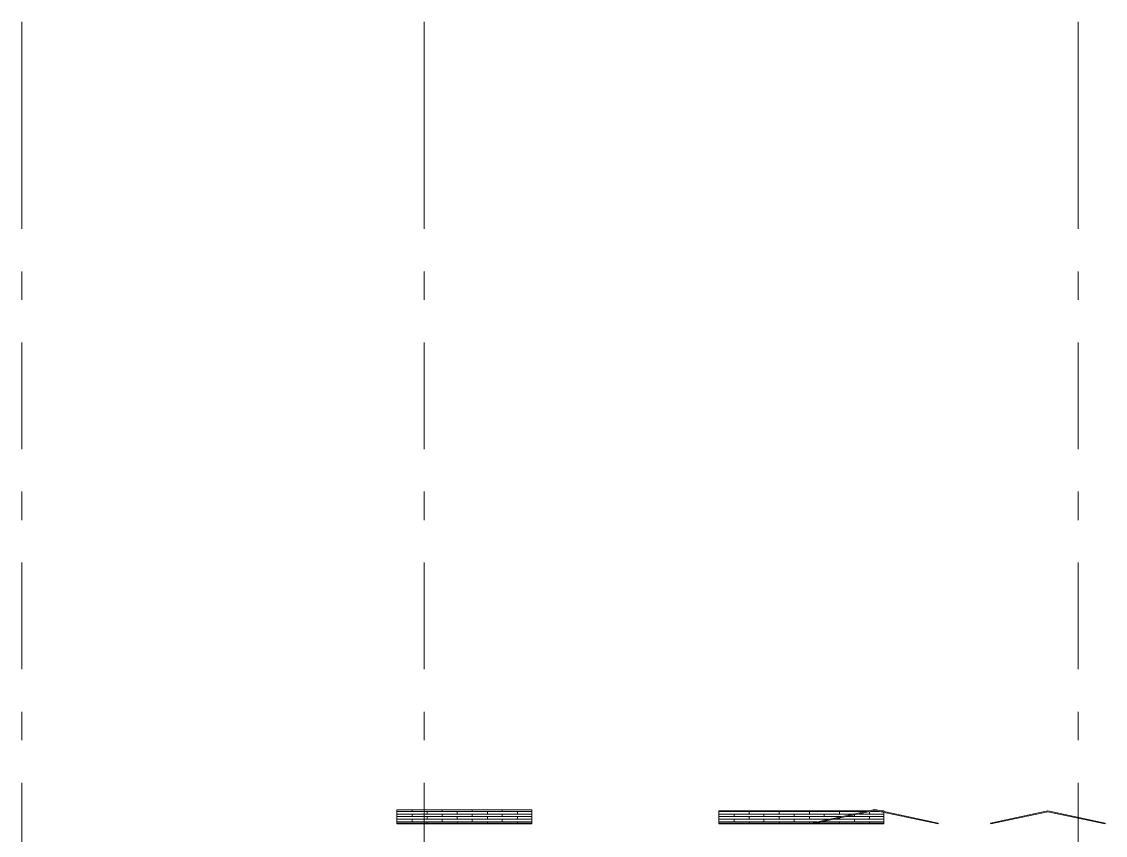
# Model space of a CAD drawing. Header units: millimetres. Extents: x 18162 to 7085488, y 72188 to 247925.
# Drawn here: x 5813009 to 5823779, y 158301 to 166384 of the extents above; entities that cross this region are included whole.
import ezdxf
from ezdxf.enums import TextEntityAlignment as Align

# ---------------------------------------------------------------- set-up
doc = ezdxf.new("R2010")
doc.units = ezdxf.units.MM
doc.header["$MEASUREMENT"] = 0
doc.linetypes.add('Double Dashed', pattern=[1093.611073, 529.166651, -211.666656, 141.111112, -211.666656])
doc.layers.add('Shell - Roof', color=7, linetype='Continuous')
doc.layers.add('Structural - Grid', color=7, linetype='Continuous')
doc.styles.add('GENERATED_STYLE_3', font='', dxfattribs={"width": 0.8})
doc.styles.get('GENERATED_STYLE_3').set_extended_font_data('ISOCPEUR MON')

# ---------------------------------------------------------------- blocks, each defined once
blk = doc.blocks.new('*X2512', base_point=(5785635, 106384))
at = {"layer": 'Shell - Roof', "color": 7, "linetype": 'Continuous', "lineweight": 13}
for p, q in [((5819939, 158538), (5820239, 158538)), ((5820089, 158538), (5820089, 158544)), ((5820239, 158512), (5820239, 158538)), ((5820239, 158538), (5820537, 158538)), ((5820386, 158538), (5820386, 158544)), ((5820537, 158538), (5820837, 158538)), ((5820537, 158512), (5820537, 158538)), ((5820687, 158538), (5820687, 158544)), ((5820837, 158512), (5820837, 158538)), ((5820837, 158538), (5821136, 158538)), ((5820984, 158538), (5820984, 158544)), ((5821136, 158538), (5821400, 158538)), ((5821136, 158512), (5821136, 158538)), ((5821286, 158538), (5821286, 158544)), ((5819939, 158512), (5820239, 158512)), ((5819939, 158512), (5820038, 158512)), ((5819939, 158486), (5820239, 158486)), ((5819939, 158460), (5820239, 158460)), ((5819939, 158460), (5820038, 158460)), ((5819939, 158434), (5820239, 158434)), ((5820038, 158512), (5820237, 158512)), ((5820038, 158460), (5820237, 158460)), ((5820089, 158486), (5820089, 158512)), ((5820089, 158434), (5820089, 158460)), ((5820239, 158512), (5820537, 158512)), ((5820239, 158460), (5820239, 158486)), ((5820239, 158486), (5820537, 158486)), ((5820239, 158460), (5820537, 158460)), ((5820239, 158423), (5820239, 158434)), ((5820239, 158434), (5820537, 158434)), ((5820386, 158486), (5820386, 158512)), ((5820386, 158434), (5820386, 158460)), ((5820537, 158512), (5820837, 158512)), ((5820537, 158512), (5820637, 158512)), ((5820537, 158486), (5820837, 158486)), ((5820537, 158460), (5820537, 158486)), ((5820537, 158460), (5820837, 158460)), ((5820537, 158460), (5820637, 158460)), ((5820537, 158434), (5820837, 158434)), ((5820537, 158423), (5820537, 158434)), ((5820637, 158512), (5820836, 158512)), ((5820637, 158460), (5820836, 158460)), ((5820687, 158486), (5820687, 158512)), ((5820687, 158434), (5820687, 158460)), ((5820837, 158512), (5821136, 158512)), ((5820837, 158460), (5820837, 158486)), ((5820837, 158486), (5821136, 158486)), ((5820837, 158460), (5821033, 158460)), ((5820837, 158423), (5820837, 158434)), ((5820837, 158434), (5820911, 158434)), ((5820984, 158486), (5820984, 158512)), ((5820984, 158450), (5820984, 158460)), ((5821136, 158512), (5821278, 158512)), ((5821136, 158512), (5821235, 158512)), ((5821136, 158486), (5821155, 158486)), ((5821136, 158482), (5821136, 158486)), ((5821235, 158512), (5821278, 158512))]:
    blk.add_line(p, q, dxfattribs=at)
blk = doc.blocks.new('*X2513', base_point=(5785635, 106384))
at = {"layer": 'Shell - Roof', "color": 7, "linetype": 'Continuous', "lineweight": 13}
for p, q in [((5821436, 158512), (5821436, 158535)), ((5821448, 158538), (5821530, 158538)), ((5820959, 158434), (5821136, 158434)), ((5820984, 158434), (5820984, 158439)), ((5821081, 158460), (5821136, 158460)), ((5821136, 158460), (5821136, 158472)), ((5821136, 158460), (5821436, 158460)), ((5821136, 158460), (5821235, 158460)), ((5821136, 158434), (5821436, 158434)), ((5821136, 158423), (5821136, 158434)), ((5821203, 158486), (5821436, 158486)), ((5821235, 158460), (5821434, 158460)), ((5821286, 158486), (5821286, 158504)), ((5821286, 158434), (5821286, 158460)), ((5821326, 158512), (5821436, 158512)), ((5821326, 158512), (5821434, 158512)), ((5821436, 158512), (5821579, 158512)), ((5821436, 158460), (5821436, 158486)), ((5821436, 158486), (5821579, 158486)), ((5821436, 158460), (5821579, 158460)), ((5821436, 158423), (5821436, 158434)), ((5821436, 158434), (5821579, 158434))]:
    blk.add_line(p, q, dxfattribs=at)
blk = doc.blocks.new('*X2514', base_point=(5785635, 106384))
at = {"layer": 'Shell - Roof', "color": 7, "linetype": 'Continuous', "lineweight": 13}
blk.add_line((5821578, 158538), (5821579, 158538), dxfattribs=at)
blk = doc.blocks.new('*X2515', base_point=(5785635, 106384))
at = {"layer": 'Shell - Roof', "color": 7, "linetype": 'Continuous', "lineweight": 13}
for p, q in [((5816739, 158538), (5817039, 158538)), ((5816889, 158538), (5816889, 158555)), ((5817039, 158512), (5817039, 158538)), ((5817039, 158538), (5817337, 158538)), ((5817186, 158538), (5817186, 158555)), ((5817337, 158538), (5817637, 158538)), ((5817337, 158512), (5817337, 158538)), ((5817487, 158538), (5817487, 158555)), ((5817637, 158512), (5817637, 158538)), ((5817637, 158538), (5817936, 158538)), ((5817784, 158538), (5817784, 158555)), ((5817936, 158538), (5818079, 158538)), ((5817936, 158512), (5817936, 158538)), ((5816739, 158512), (5817039, 158512)), ((5816739, 158512), (5816838, 158512)), ((5816739, 158486), (5817039, 158486)), ((5816739, 158460), (5817039, 158460)), ((5816739, 158460), (5816838, 158460)), ((5816739, 158434), (5817039, 158434)), ((5816838, 158512), (5817037, 158512)), ((5816838, 158460), (5817037, 158460)), ((5816889, 158486), (5816889, 158512)), ((5816889, 158434), (5816889, 158460)), ((5817039, 158512), (5817337, 158512)), ((5817039, 158460), (5817039, 158486)), ((5817039, 158486), (5817337, 158486)), ((5817039, 158460), (5817337, 158460)), ((5817039, 158423), (5817039, 158434)), ((5817039, 158434), (5817337, 158434)), ((5817186, 158486), (5817186, 158512)), ((5817186, 158434), (5817186, 158460)), ((5817337, 158512), (5817637, 158512)), ((5817337, 158512), (5817437, 158512)), ((5817337, 158486), (5817637, 158486)), ((5817337, 158460), (5817337, 158486)), ((5817337, 158460), (5817637, 158460)), ((5817337, 158460), (5817437, 158460)), ((5817337, 158434), (5817637, 158434)), ((5817337, 158423), (5817337, 158434)), ((5817437, 158512), (5817636, 158512)), ((5817437, 158460), (5817636, 158460)), ((5817487, 158486), (5817487, 158512)), ((5817487, 158434), (5817487, 158460)), ((5817637, 158512), (5817936, 158512)), ((5817637, 158460), (5817637, 158486)), ((5817637, 158486), (5817936, 158486)), ((5817637, 158460), (5817936, 158460)), ((5817637, 158423), (5817637, 158434)), ((5817637, 158434), (5817936, 158434)), ((5817784, 158486), (5817784, 158512)), ((5817784, 158434), (5817784, 158460)), ((5817936, 158512), (5818079, 158512)), ((5817936, 158512), (5818035, 158512)), ((5817936, 158486), (5818079, 158486)), ((5817936, 158460), (5817936, 158486)), ((5817936, 158460), (5818079, 158460)), ((5817936, 158460), (5818035, 158460)), ((5817936, 158434), (5818079, 158434)), ((5817936, 158423), (5817936, 158434)), ((5818035, 158512), (5818079, 158512)), ((5818035, 158460), (5818079, 158460))]:
    blk.add_line(p, q, dxfattribs=at)
blk = doc.blocks.new('Standard grid marker[375]_3', base_point=(5813009, 166384))
at = {"layer": 'Structural - Grid', "color": 13, "linetype": 'Double Dashed', "lineweight": 13, "ltscale": 2}
for q in [(5813009, 166384), (5813009, 100884)]:
    blk.add_line((5813009, 165384), q, dxfattribs=at)
at = {"layer": 'Structural - Grid', "color": 13, "lineweight": 13, "style": 'GENERATED_STYLE_3'}
blk.add_attdef('AC_MarkerText_1', text='', height=500, rotation=360, dxfattribs=at).set_placement((5813009, 99534), align=Align.TOP_CENTER)
blk = doc.blocks.new('Standard grid marker[376]_3', base_point=(5817009, 166384))
at = {"layer": 'Structural - Grid', "color": 13, "linetype": 'Double Dashed', "lineweight": 13, "ltscale": 2}
for q in [(5817009, 166384), (5817009, 100884)]:
    blk.add_line((5817009, 165384), q, dxfattribs=at)
at = {"layer": 'Structural - Grid', "color": 13, "lineweight": 13, "style": 'GENERATED_STYLE_3'}
blk.add_attdef('AC_MarkerText_1', text='', height=500, rotation=360, dxfattribs=at).set_placement((5817009, 99534), align=Align.TOP_CENTER)
blk = doc.blocks.new('Standard grid marker[377]_3', base_point=(5823509, 166384))
at = {"layer": 'Structural - Grid', "color": 13, "linetype": 'Double Dashed', "lineweight": 13, "ltscale": 2}
for q in [(5823509, 166384), (5823509, 100884)]:
    blk.add_line((5823509, 165384), q, dxfattribs=at)
at = {"layer": 'Structural - Grid', "color": 13, "lineweight": 13, "style": 'GENERATED_STYLE_3'}
blk.add_attdef('AC_MarkerText_1', text='', height=500, rotation=360, dxfattribs=at).set_placement((5823509, 99534), align=Align.TOP_CENTER)

msp = doc.modelspace()

# ---------------------------------------------------------------- linework, layer by layer
at = {"layer": 'Shell - Roof', "color": 7, "linetype": 'Continuous', "lineweight": 13}
for p, q in [((5816738.8, 158554.8), (5818079.2, 158554.8)), ((5816738.8, 158554.8), (5816738.8, 158423)), ((5818079.2, 158423), (5818079.2, 158554.8)), ((5819938.6, 158544.2), (5821428.9, 158544.2)), ((5819938.6, 158544.2), (5819938.6, 158423)), ((5820858.8, 158423), (5821488.8, 158556.9)), ((5821488.8, 158546.7), (5820860.9, 158413.2)), ((5821476.8, 158544.2), (5821500.8, 158544.2)), ((5821488.8, 158556.9), (5822118.8, 158423)), ((5822116.8, 158413.2), (5821488.8, 158546.7)), ((5821548.7, 158544.2), (5821578.8, 158544.2)), ((5821578.8, 158537.8), (5821578.8, 158544.2)), ((5822638.8, 158423), (5823208.8, 158544.1)), ((5823208.8, 158544.1), (5823778.8, 158423)), ((5821578.8, 158423), (5821578.8, 158527.6)), ((5823208.8, 158534), (5822640.9, 158413.2)), ((5823776.8, 158413.2), (5823208.8, 158534)), ((5816738.8, 158423), (5818079.2, 158423)), ((5816738.8, 158423), (5816738.8, 158413.2)), ((5818079.2, 158413.2), (5816738.8, 158413.2)), ((5818079.2, 158423), (5818079.2, 158413.2)), ((5819938.6, 158423), (5820858.8, 158423)), ((5819938.6, 158423), (5819938.6, 158413.2)), ((5821578.8, 158413.2), (5819938.6, 158413.2)), ((5820858.8, 158423), (5820860.9, 158413.2)), ((5820906.7, 158423), (5821578.8, 158423)), ((5821578.8, 158423), (5821578.8, 158413.2)), ((5822118.8, 158423), (5822116.8, 158413.2)), ((5822638.8, 158423), (5822640.9, 158413.2)), ((5823778.8, 158423), (5823776.8, 158413.2))]:
    msp.add_line(p, q, dxfattribs=at)

# ---------------------------------------------------------------- block references
at = {"layer": 'Shell - Roof', "lineweight": 0}
for name in ['*X2515', '*X2512', '*X2513', '*X2514']:
    msp.add_blockref(name, (5785635.3, 106384.1), dxfattribs=at)
at = {"layer": 'Structural - Grid', "color": 13, "linetype": 'Continuous', "lineweight": 13}
for name, p in [('Standard grid marker[375]_3', (5813008.8, 166384.1)), ('Standard grid marker[376]_3', (5817008.8, 166384.1)), ('Standard grid marker[377]_3', (5823508.8, 166384.1))]:
    msp.add_blockref(name, p, dxfattribs=at)

doc.saveas('drawing.dxf')
